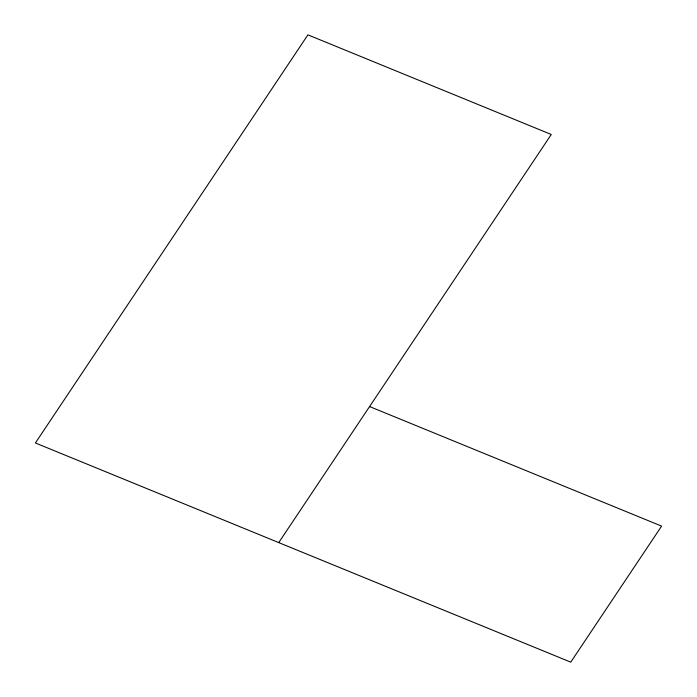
<?xml version="1.0" encoding="UTF-8"?>
<svg xmlns="http://www.w3.org/2000/svg" width="697" height="697" viewBox="0 0 697 697"><rect width="100%" height="100%" fill="white"/><g stroke="black" fill="none" stroke-linecap="round" stroke-linejoin="round"><path stroke-width="1.05" d="M278.748 542.597L551.266 134.477L307.926 34.85L35.399 442.97L570.756 662.15L661.601 526.113L369.584 406.56"/></g></svg>
